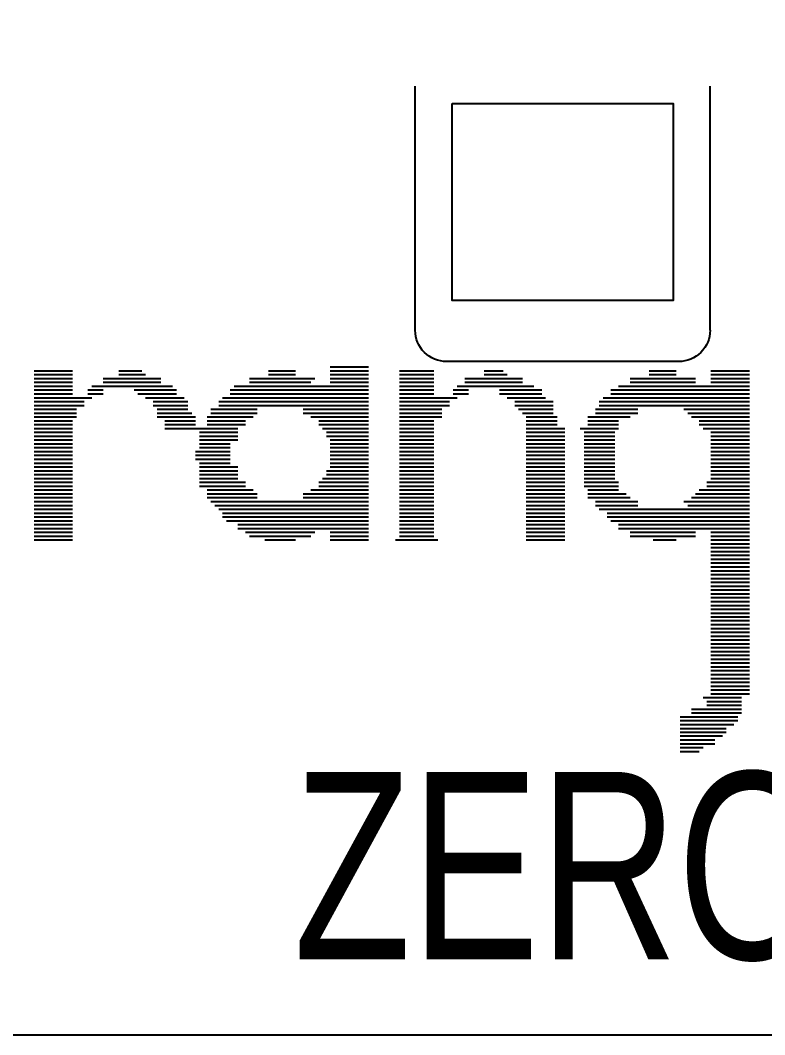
# Model space of a CAD drawing. Extents: x -53.1 to 28.6, y -15.5 to 32.9.
# Drawn here: x -18.439 to -15.412, y -3.94 to 0.185 of the extents above; entities that cross this region are included whole.
import ezdxf

# ---------------------------------------------------------------- set-up
doc = ezdxf.new("R2010")
doc.units = 0
for name, color, linetype in [('BG_OUTLINE', 254, 'CONTINUOUS'), ('BG_SILKSCREEN_TOP', 3, 'CONTINUOUS'), ('PG_SILKSCREEN_TOP', 6, 'CONTINUOUS'), ('PIN_TOP', 80, 'CONTINUOUS')]:
    doc.layers.add(name, color=color, linetype=linetype)

msp = doc.modelspace()

# ---------------------------------------------------------------- linework, layer by layer
at = {"layer": 'BG_OUTLINE'}
msp.add_lwpolyline([(-42.343832, -3.940302), (18.592292, -3.940302, 0.414214), (20.624292, -1.908302), (20.624292, 24.027638, 0.414214), (18.592292, 26.059638), (-42.343832, 26.059638, 0.414214), (-44.375832, 24.027638), (-44.375832, -1.908302, 0.414214), (-42.343832, -3.940302)], format="xyb", dxfattribs=at)
at = {"layer": 'BG_SILKSCREEN_TOP'}
for points in [[(-17.179036, -1.224534), (-17.022572, -1.224534)], [(-18.382996, -1.240028), (-18.226786, -1.240028)], [(-18.382996, -1.255776), (-18.226786, -1.255776)], [(-18.382996, -1.27127), (-18.226786, -1.27127)], [(-18.101564, -1.27127), (-17.867122, -1.27127)], [(-18.03908, -1.240028), (-17.945354, -1.240028)], [(-18.03908, -1.255776), (-17.929606, -1.255776)], [(-17.507458, -1.27127), (-17.24152, -1.27127)], [(-17.429226, -1.240028), (-17.319752, -1.240028)], [(-17.429226, -1.255776), (-17.319752, -1.255776)], [(-17.179036, -1.240028), (-17.022572, -1.240028)], [(-17.179036, -1.255776), (-17.022572, -1.255776)], [(-17.179036, -1.27127), (-17.022572, -1.27127)], [(-16.897604, -1.240028), (-16.756888, -1.240028)], [(-16.897604, -1.255776), (-16.756888, -1.255776)], [(-16.897604, -1.27127), (-16.756888, -1.27127)], [(-16.631666, -1.27127), (-16.397224, -1.27127)], [(-16.553434, -1.240028), (-16.475456, -1.240028)], [(-16.553434, -1.255776), (-16.459708, -1.255776)], [(-15.959328, -1.27127), (-15.693644, -1.27127)], [(-15.88135, -1.240028), (-15.771622, -1.240028)], [(-15.88135, -1.255776), (-15.771622, -1.255776)], [(-15.630906, -1.240028), (-15.474442, -1.240028)], [(-15.630906, -1.255776), (-15.474442, -1.255776)], [(-15.630906, -1.27127), (-15.474442, -1.27127)], [(-18.382996, -1.286764), (-18.226786, -1.286764)], [(-18.382996, -1.302766), (-18.226786, -1.302766)], [(-18.382996, -1.31826), (-18.226786, -1.31826)], [(-18.164048, -1.31826), (-18.101564, -1.31826)], [(-18.148554, -1.302766), (-17.820132, -1.302766)], [(-18.101564, -1.286764), (-17.867122, -1.286764)], [(-17.976596, -1.31826), (-17.804384, -1.31826)], [(-17.58569, -1.31826), (-17.022572, -1.31826)], [(-17.569942, -1.302766), (-17.022572, -1.302766)], [(-17.507458, -1.286764), (-17.257268, -1.286764)], [(-17.179036, -1.286764), (-17.022572, -1.286764)], [(-16.897604, -1.286764), (-16.756888, -1.286764)], [(-16.897604, -1.302766), (-16.756888, -1.302766)], [(-16.897604, -1.31826), (-16.756888, -1.31826)], [(-16.678656, -1.31826), (-16.616172, -1.31826)], [(-16.663162, -1.302766), (-16.350234, -1.302766)], [(-16.631666, -1.286764), (-16.397224, -1.286764)], [(-16.49095, -1.31826), (-16.318992, -1.31826)], [(-16.03756, -1.31826), (-15.474442, -1.31826)], [(-16.006318, -1.302766), (-15.474442, -1.302766)], [(-15.959328, -1.286764), (-15.693644, -1.286764)], [(-15.630906, -1.286764), (-15.474442, -1.286764)], [(-18.382996, -1.334008), (-18.226786, -1.334008)], [(-18.382996, -1.349502), (-18.148554, -1.349502)], [(-18.164048, -1.334008), (-18.101564, -1.334008)], [(-17.960848, -1.334008), (-17.804384, -1.334008)], [(-17.929606, -1.349502), (-17.773142, -1.349502)], [(-17.616678, -1.349502), (-17.022572, -1.349502)], [(-17.58569, -1.334008), (-17.022572, -1.334008)], [(-16.897604, -1.334008), (-16.756888, -1.334008)], [(-16.897604, -1.349502), (-16.663162, -1.349502)], [(-16.678656, -1.334008), (-16.616172, -1.334008)], [(-16.49095, -1.334008), (-16.318992, -1.334008)], [(-16.459708, -1.349502), (-16.303244, -1.349502)], [(-16.068802, -1.349502), (-15.474442, -1.349502)], [(-16.03756, -1.334008), (-15.474442, -1.334008)], [(-18.382996, -1.364996), (-18.179796, -1.364996)], [(-18.382996, -1.380744), (-18.179796, -1.380744)], [(-18.382996, -1.396492), (-18.211038, -1.396492)], [(-17.898364, -1.364996), (-17.757648, -1.364996)], [(-17.898364, -1.380744), (-17.757648, -1.380744)], [(-17.882616, -1.396492), (-17.757648, -1.396492)], [(-17.663922, -1.396492), (-17.476216, -1.396492)], [(-17.632426, -1.364996), (-17.022572, -1.364996)], [(-17.632426, -1.380744), (-17.022572, -1.380744)], [(-17.28851, -1.396492), (-17.022572, -1.396492)], [(-16.897604, -1.364996), (-16.694404, -1.364996)], [(-16.897604, -1.380744), (-16.694404, -1.380744)], [(-16.897604, -1.396492), (-16.725392, -1.396492)], [(-16.428466, -1.364996), (-16.272256, -1.364996)], [(-16.428466, -1.380744), (-16.272256, -1.380744)], [(-16.412718, -1.396492), (-16.272256, -1.396492)], [(-16.100044, -1.396492), (-15.928086, -1.396492)], [(-16.08455, -1.364996), (-15.474442, -1.364996)], [(-16.08455, -1.380744), (-15.474442, -1.380744)], [(-15.74038, -1.396492), (-15.474442, -1.396492)], [(-18.382996, -1.41224), (-18.211038, -1.41224)], [(-18.382996, -1.427734), (-18.211038, -1.427734)], [(-18.382996, -1.443228), (-18.226786, -1.443228)], [(-17.882616, -1.41224), (-17.742154, -1.41224)], [(-17.882616, -1.427734), (-17.726152, -1.427734)], [(-17.851374, -1.443228), (-17.726152, -1.443228)], [(-17.679416, -1.427734), (-17.49171, -1.427734)], [(-17.679416, -1.443228), (-17.522952, -1.443228)], [(-17.663922, -1.41224), (-17.476216, -1.41224)], [(-17.28851, -1.41224), (-17.022572, -1.41224)], [(-17.257268, -1.427734), (-17.022572, -1.427734)], [(-17.225772, -1.443228), (-17.022572, -1.443228)], [(-16.897604, -1.41224), (-16.725392, -1.41224)], [(-16.897604, -1.427734), (-16.725392, -1.427734)], [(-16.897604, -1.443228), (-16.756888, -1.443228)], [(-16.397224, -1.41224), (-16.272256, -1.41224)], [(-16.381476, -1.427734), (-16.256254, -1.427734)], [(-16.381476, -1.443228), (-16.256254, -1.443228)], [(-16.131286, -1.427734), (-15.959328, -1.427734)], [(-16.131286, -1.443228), (-16.006318, -1.443228)], [(-16.100044, -1.41224), (-15.928086, -1.41224)], [(-15.724886, -1.41224), (-15.474442, -1.41224)], [(-15.709138, -1.427734), (-15.474442, -1.427734)], [(-15.677896, -1.443228), (-15.474442, -1.443228)], [(-18.382996, -1.458976), (-18.226786, -1.458976)], [(-18.382996, -1.47447), (-18.226786, -1.47447)], [(-17.851374, -1.458976), (-17.726152, -1.458976)], [(-17.851374, -1.47447), (-17.554448, -1.47447)], [(-17.679416, -1.458976), (-17.522952, -1.458976)], [(-17.225772, -1.458976), (-17.022572, -1.458976)], [(-17.210278, -1.47447), (-17.022572, -1.47447)], [(-16.897604, -1.458976), (-16.756888, -1.458976)], [(-16.897604, -1.47447), (-16.756888, -1.47447)], [(-16.381476, -1.458976), (-16.256254, -1.458976)], [(-16.381476, -1.47447), (-16.225012, -1.47447)], [(-16.162528, -1.47447), (-16.006318, -1.47447)], [(-16.131286, -1.458976), (-16.006318, -1.458976)], [(-15.677896, -1.458976), (-15.474442, -1.458976)], [(-15.662148, -1.47447), (-15.474442, -1.47447)], [(-18.382996, -1.490218), (-18.226786, -1.490218)], [(-18.382996, -1.505966), (-18.226786, -1.505966)], [(-18.382996, -1.52146), (-18.226786, -1.52146)], [(-17.710658, -1.490218), (-17.554448, -1.490218)], [(-17.710658, -1.505966), (-17.554448, -1.505966)], [(-17.710658, -1.52146), (-17.554448, -1.52146)], [(-17.19453, -1.490218), (-17.022572, -1.490218)], [(-17.19453, -1.505966), (-17.022572, -1.505966)], [(-17.179036, -1.52146), (-17.022572, -1.52146)], [(-16.897604, -1.490218), (-16.756888, -1.490218)], [(-16.897604, -1.505966), (-16.756888, -1.505966)], [(-16.897604, -1.52146), (-16.756888, -1.52146)], [(-16.381476, -1.490218), (-16.225012, -1.490218)], [(-16.381476, -1.505966), (-16.225012, -1.505966)], [(-16.381476, -1.52146), (-16.225012, -1.52146)], [(-16.14678, -1.490218), (-16.021812, -1.490218)], [(-16.14678, -1.505966), (-16.021812, -1.505966)], [(-16.14678, -1.52146), (-16.021812, -1.52146)], [(-15.630906, -1.490218), (-15.474442, -1.490218)], [(-15.630906, -1.505966), (-15.474442, -1.505966)], [(-15.630906, -1.52146), (-15.474442, -1.52146)], [(-18.382996, -1.537208), (-18.226786, -1.537208)], [(-18.382996, -1.552702), (-18.226786, -1.552702)], [(-17.710658, -1.537208), (-17.58569, -1.537208)], [(-17.710658, -1.552702), (-17.58569, -1.552702)], [(-17.179036, -1.537208), (-17.022572, -1.537208)], [(-17.179036, -1.552702), (-17.022572, -1.552702)], [(-16.897604, -1.537208), (-16.756888, -1.537208)], [(-16.897604, -1.552702), (-16.756888, -1.552702)], [(-16.381476, -1.537208), (-16.225012, -1.537208)], [(-16.381476, -1.552702), (-16.225012, -1.552702)], [(-16.14678, -1.537208), (-16.021812, -1.537208)], [(-16.14678, -1.552702), (-16.021812, -1.552702)], [(-15.630906, -1.537208), (-15.474442, -1.537208)], [(-15.630906, -1.552702), (-15.474442, -1.552702)], [(-18.382996, -1.56845), (-18.226786, -1.56845)], [(-18.382996, -1.583944), (-18.226786, -1.583944)], [(-18.382996, -1.599692), (-18.226786, -1.599692)], [(-17.726152, -1.56845), (-17.58569, -1.56845)], [(-17.726152, -1.583944), (-17.58569, -1.583944)], [(-17.726152, -1.599692), (-17.58569, -1.599692)], [(-17.179036, -1.56845), (-17.022572, -1.56845)], [(-17.179036, -1.583944), (-17.022572, -1.583944)], [(-17.179036, -1.599692), (-17.022572, -1.599692)], [(-16.897604, -1.56845), (-16.756888, -1.56845)], [(-16.897604, -1.583944), (-16.756888, -1.583944)], [(-16.897604, -1.599692), (-16.756888, -1.599692)], [(-16.381476, -1.56845), (-16.225012, -1.56845)], [(-16.381476, -1.583944), (-16.225012, -1.583944)], [(-16.381476, -1.599692), (-16.225012, -1.599692)], [(-16.14678, -1.56845), (-16.021812, -1.56845)], [(-16.14678, -1.583944), (-16.021812, -1.583944)], [(-16.14678, -1.599692), (-16.021812, -1.599692)], [(-15.630906, -1.56845), (-15.474442, -1.56845)], [(-15.630906, -1.583944), (-15.474442, -1.583944)], [(-15.630906, -1.599692), (-15.474442, -1.599692)], [(-18.382996, -1.61544), (-18.226786, -1.61544)], [(-18.382996, -1.630934), (-18.226786, -1.630934)], [(-18.382996, -1.646682), (-18.226786, -1.646682)], [(-17.710658, -1.61544), (-17.58569, -1.61544)], [(-17.710658, -1.630934), (-17.554448, -1.630934)], [(-17.710658, -1.646682), (-17.554448, -1.646682)], [(-17.19453, -1.646682), (-17.022572, -1.646682)], [(-17.179036, -1.61544), (-17.022572, -1.61544)], [(-17.179036, -1.630934), (-17.022572, -1.630934)], [(-16.897604, -1.61544), (-16.756888, -1.61544)], [(-16.897604, -1.630934), (-16.756888, -1.630934)], [(-16.897604, -1.646682), (-16.756888, -1.646682)], [(-16.381476, -1.61544), (-16.225012, -1.61544)], [(-16.381476, -1.630934), (-16.225012, -1.630934)], [(-16.381476, -1.646682), (-16.225012, -1.646682)], [(-16.14678, -1.61544), (-16.021812, -1.61544)], [(-16.14678, -1.630934), (-16.021812, -1.630934)], [(-16.14678, -1.646682), (-16.021812, -1.646682)], [(-15.630906, -1.61544), (-15.474442, -1.61544)], [(-15.630906, -1.630934), (-15.474442, -1.630934)], [(-15.630906, -1.646682), (-15.474442, -1.646682)], [(-18.382996, -1.662176), (-18.226786, -1.662176)], [(-18.382996, -1.67767), (-18.226786, -1.67767)], [(-17.710658, -1.662176), (-17.554448, -1.662176)], [(-17.710658, -1.67767), (-17.554448, -1.67767)], [(-17.210278, -1.67767), (-17.022572, -1.67767)], [(-17.19453, -1.662176), (-17.022572, -1.662176)], [(-16.897604, -1.662176), (-16.756888, -1.662176)], [(-16.897604, -1.67767), (-16.756888, -1.67767)], [(-16.381476, -1.662176), (-16.225012, -1.662176)], [(-16.381476, -1.67767), (-16.225012, -1.67767)], [(-16.14678, -1.662176), (-16.021812, -1.662176)], [(-16.14678, -1.67767), (-16.021812, -1.67767)], [(-15.630906, -1.662176), (-15.474442, -1.662176)], [(-15.630906, -1.67767), (-15.474442, -1.67767)], [(-18.382996, -1.693672), (-18.226786, -1.693672)], [(-18.382996, -1.709166), (-18.226786, -1.709166)], [(-18.382996, -1.724914), (-18.226786, -1.724914)], [(-17.710658, -1.693672), (-17.522952, -1.693672)], [(-17.710658, -1.709166), (-17.522952, -1.709166)], [(-17.679416, -1.724914), (-17.49171, -1.724914)], [(-17.257268, -1.724914), (-17.022572, -1.724914)], [(-17.225772, -1.693672), (-17.022572, -1.693672)], [(-17.225772, -1.709166), (-17.022572, -1.709166)], [(-16.897604, -1.693672), (-16.756888, -1.693672)], [(-16.897604, -1.709166), (-16.756888, -1.709166)], [(-16.897604, -1.724914), (-16.756888, -1.724914)], [(-16.381476, -1.693672), (-16.225012, -1.693672)], [(-16.381476, -1.709166), (-16.225012, -1.709166)], [(-16.381476, -1.724914), (-16.225012, -1.724914)], [(-16.14678, -1.693672), (-16.006318, -1.693672)], [(-16.14678, -1.709166), (-16.006318, -1.709166)], [(-16.131286, -1.724914), (-16.006318, -1.724914)], [(-15.677896, -1.724914), (-15.474442, -1.724914)], [(-15.646654, -1.693672), (-15.474442, -1.693672)], [(-15.646654, -1.709166), (-15.474442, -1.709166)], [(-18.382996, -1.740408), (-18.226786, -1.740408)], [(-18.382996, -1.755902), (-18.226786, -1.755902)], [(-18.382996, -1.77165), (-18.226786, -1.77165)], [(-17.679416, -1.740408), (-17.476216, -1.740408)], [(-17.679416, -1.755902), (-17.476216, -1.755902)], [(-17.663922, -1.77165), (-17.022572, -1.77165)], [(-17.28851, -1.740408), (-17.022572, -1.740408)], [(-17.28851, -1.755902), (-17.022572, -1.755902)], [(-16.897604, -1.740408), (-16.756888, -1.740408)], [(-16.897604, -1.755902), (-16.756888, -1.755902)], [(-16.897604, -1.77165), (-16.756888, -1.77165)], [(-16.381476, -1.740408), (-16.225012, -1.740408)], [(-16.381476, -1.755902), (-16.225012, -1.755902)], [(-16.381476, -1.77165), (-16.225012, -1.77165)], [(-16.131286, -1.740408), (-15.975076, -1.740408)], [(-16.131286, -1.755902), (-15.959328, -1.755902)], [(-16.100044, -1.77165), (-15.928086, -1.77165)], [(-15.74038, -1.77165), (-15.474442, -1.77165)], [(-15.709138, -1.755902), (-15.474442, -1.755902)], [(-15.693644, -1.740408), (-15.474442, -1.740408)], [(-18.382996, -1.787398), (-18.226786, -1.787398)], [(-18.382996, -1.803146), (-18.226786, -1.803146)], [(-17.648174, -1.787398), (-17.022572, -1.787398)], [(-17.632426, -1.803146), (-17.022572, -1.803146)], [(-16.897604, -1.787398), (-16.756888, -1.787398)], [(-16.897604, -1.803146), (-16.756888, -1.803146)], [(-16.381476, -1.787398), (-16.225012, -1.787398)], [(-16.381476, -1.803146), (-16.225012, -1.803146)], [(-16.100044, -1.787398), (-15.928086, -1.787398)], [(-16.08455, -1.803146), (-15.474442, -1.803146)], [(-15.724886, -1.787398), (-15.474442, -1.787398)], [(-18.382996, -1.81864), (-18.226786, -1.81864)], [(-18.382996, -1.834134), (-18.226786, -1.834134)], [(-18.382996, -1.849882), (-18.226786, -1.849882)], [(-17.616678, -1.81864), (-17.022572, -1.81864)], [(-17.616678, -1.834134), (-17.022572, -1.834134)], [(-17.601184, -1.849882), (-17.022572, -1.849882)], [(-16.897604, -1.81864), (-16.756888, -1.81864)], [(-16.897604, -1.834134), (-16.756888, -1.834134)], [(-16.897604, -1.849882), (-16.756888, -1.849882)], [(-16.381476, -1.81864), (-16.225012, -1.81864)], [(-16.381476, -1.834134), (-16.225012, -1.834134)], [(-16.381476, -1.849882), (-16.225012, -1.849882)], [(-16.053054, -1.81864), (-15.474442, -1.81864)], [(-16.053054, -1.834134), (-15.474442, -1.834134)], [(-16.03756, -1.849882), (-15.474442, -1.849882)], [(-18.382996, -1.865376), (-18.226786, -1.865376)], [(-18.382996, -1.881124), (-18.226786, -1.881124)], [(-18.382996, -1.896872), (-18.226786, -1.896872)], [(-17.554448, -1.865376), (-17.022572, -1.865376)], [(-17.554448, -1.881124), (-17.022572, -1.881124)], [(-17.522952, -1.896872), (-17.24152, -1.896872)], [(-17.179036, -1.896872), (-17.022572, -1.896872)], [(-16.897604, -1.865376), (-16.756888, -1.865376)], [(-16.897604, -1.881124), (-16.756888, -1.881124)], [(-16.897604, -1.896872), (-16.756888, -1.896872)], [(-16.381476, -1.865376), (-16.225012, -1.865376)], [(-16.381476, -1.881124), (-16.225012, -1.881124)], [(-16.381476, -1.896872), (-16.225012, -1.896872)], [(-16.006318, -1.865376), (-15.474442, -1.865376)], [(-16.006318, -1.881124), (-15.474442, -1.881124)], [(-15.959328, -1.896872), (-15.693644, -1.896872)], [(-15.630906, -1.896872), (-15.474442, -1.896872)], [(-18.382996, -1.912366), (-18.226786, -1.912366)], [(-18.382996, -1.928114), (-18.226786, -1.928114)], [(-17.507458, -1.912366), (-17.257268, -1.912366)], [(-17.444974, -1.928114), (-17.319752, -1.928114)], [(-17.179036, -1.912366), (-17.022572, -1.912366)], [(-17.179036, -1.928114), (-17.022572, -1.928114)], [(-16.913098, -1.928114), (-16.74114, -1.928114)], [(-16.897604, -1.912366), (-16.756888, -1.912366)], [(-16.381476, -1.912366), (-16.225012, -1.912366)], [(-16.381476, -1.928114), (-16.225012, -1.928114)], [(-15.959328, -1.912366), (-15.693644, -1.912366)], [(-15.865348, -1.928114), (-15.771622, -1.928114)], [(-15.630906, -1.912366), (-15.474442, -1.912366)], [(-15.630906, -1.928114), (-15.474442, -1.928114)], [(-15.630906, -1.943608), (-15.474442, -1.943608)], [(-15.630906, -1.959356), (-15.474442, -1.959356)], [(-15.630906, -1.97485), (-15.474442, -1.97485)], [(-15.630906, -1.990598), (-15.474442, -1.990598)], [(-15.630906, -2.006346), (-15.474442, -2.006346)], [(-15.630906, -2.02184), (-15.474442, -2.02184)], [(-15.630906, -2.037588), (-15.474442, -2.037588)], [(-15.630906, -2.053082), (-15.474442, -2.053082)], [(-15.630906, -2.06883), (-15.474442, -2.06883)], [(-15.630906, -2.084578), (-15.474442, -2.084578)], [(-15.630906, -2.100072), (-15.474442, -2.100072)], [(-15.630906, -2.11582), (-15.474442, -2.11582)], [(-15.630906, -2.131314), (-15.474442, -2.131314)], [(-15.630906, -2.147062), (-15.474442, -2.147062)], [(-15.630906, -2.162556), (-15.474442, -2.162556)], [(-15.630906, -2.178304), (-15.474442, -2.178304)], [(-15.630906, -2.194052), (-15.474442, -2.194052)], [(-15.630906, -2.209546), (-15.474442, -2.209546)], [(-15.630906, -2.225294), (-15.474442, -2.225294)], [(-15.630906, -2.240788), (-15.474442, -2.240788)], [(-15.630906, -2.256282), (-15.474442, -2.256282)], [(-15.630906, -2.27203), (-15.474442, -2.27203)], [(-15.630906, -2.287778), (-15.474442, -2.287778)], [(-15.630906, -2.303526), (-15.474442, -2.303526)], [(-15.630906, -2.31902), (-15.474442, -2.31902)], [(-15.630906, -2.334514), (-15.474442, -2.334514)], [(-15.630906, -2.350262), (-15.474442, -2.350262)], [(-15.630906, -2.365756), (-15.474442, -2.365756)], [(-15.630906, -2.381758), (-15.474442, -2.381758)], [(-15.630906, -2.397252), (-15.474442, -2.397252)], [(-15.630906, -2.412746), (-15.474442, -2.412746)], [(-15.630906, -2.428494), (-15.474442, -2.428494)], [(-15.630906, -2.443988), (-15.474442, -2.443988)], [(-15.630906, -2.459736), (-15.474442, -2.459736)], [(-15.630906, -2.475484), (-15.474442, -2.475484)], [(-15.630906, -2.490978), (-15.474442, -2.490978)], [(-15.630906, -2.506726), (-15.474442, -2.506726)], [(-15.630906, -2.52222), (-15.474442, -2.52222)], [(-15.630906, -2.537968), (-15.474442, -2.537968)], [(-15.630906, -2.553462), (-15.474442, -2.553462)], [(-15.662148, -2.56921), (-15.505938, -2.56921)], [(-15.646654, -2.584958), (-15.505938, -2.584958)], [(-15.709138, -2.6162), (-15.505938, -2.6162)], [(-15.709138, -2.631694), (-15.505938, -2.631694)], [(-15.646654, -2.600452), (-15.505938, -2.600452)], [(-15.755874, -2.647188), (-15.521432, -2.647188)], [(-15.755874, -2.662936), (-15.521432, -2.662936)], [(-15.755874, -2.678684), (-15.53718, -2.678684)], [(-15.755874, -2.694432), (-15.568422, -2.694432)], [(-15.755874, -2.709926), (-15.568422, -2.709926)], [(-15.755874, -2.72542), (-15.58417, -2.72542)], [(-15.755874, -2.741168), (-15.615412, -2.741168)], [(-15.755874, -2.756662), (-15.615412, -2.756662)], [(-15.755874, -2.772664), (-15.662148, -2.772664)], [(-15.755874, -2.788158), (-15.677896, -2.788158)]]:
    msp.add_lwpolyline(points, dxfattribs=at)
at = {"layer": 'PG_SILKSCREEN_TOP'}
for points in [[(-16.833088, -1.075436), (-16.833088, -0.082804)], [(-15.634208, -1.075436), (-15.634208, -0.082804)], [(-15.761208, -1.202436), (-16.706088, -1.202436)]]:
    msp.add_lwpolyline(points, dxfattribs=at)
for points in [[(-16.706088, -1.202436, -0.414214), (-16.833088, -1.075436)], [(-15.634208, -1.075436, -0.414214), (-15.761208, -1.202436)]]:
    msp.add_lwpolyline(points, format="xyb", dxfattribs=at)
at = {"layer": 'PIN_TOP'}
msp.add_lwpolyline([(-16.683609, -0.15367), (-15.783687, -0.15367), (-15.783687, -0.95377), (-16.683609, -0.95377)], close=True, dxfattribs=at)

# ---------------------------------------------------------------- texts
at = {"layer": 'BG_SILKSCREEN_TOP', "width": 0.766667}
msp.add_text('ZERO 2W V1.1.1', height=0.762, dxfattribs=at).set_placement((-17.327626, -3.633724))

doc.saveas('drawing.dxf')
